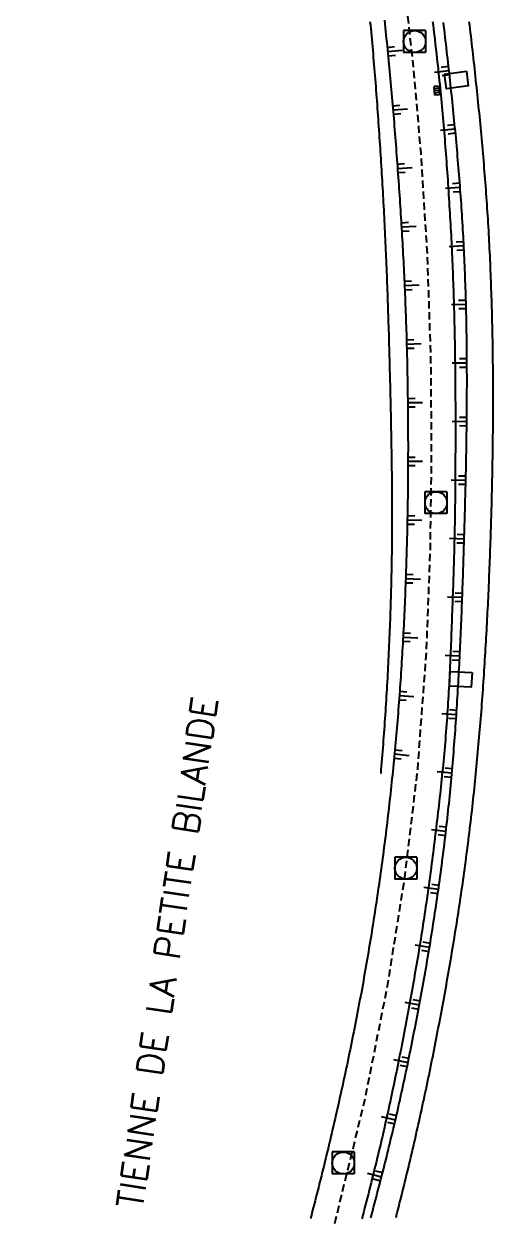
# Model space of a CAD drawing. Header units: millimetres. Extents: x 165003 to 166000, y 157999 to 158715.
# Drawn here: x 165595.6 to 165627.6, y 158553.7 to 158635 of the extents above; entities that cross this region are included whole.
import ezdxf
from ezdxf.enums import TextEntityAlignment as Align

# ---------------------------------------------------------------- set-up
doc = ezdxf.new("R2010")
doc.units = ezdxf.units.MM
doc.linetypes.add('DASHED', pattern=[0.75, 0.5, -0.25])
doc.layers.get('0').update_dxf_attribs({"linetype": 'CONTINUOUS'})
for name, color, linetype in [('W0001', 6, 'DASHED'), ('W0008', 7, 'CONTINUOUS'), ('W0211', 2, 'CONTINUOUS'), ('W0400', 7, 'CONTINUOUS'), ('W0420', 7, 'CONTINUOUS'), ('W0989', 7, 'CONTINUOUS'), ('W1471', 7, 'CONTINUOUS')]:
    doc.layers.add(name, color=color, linetype=linetype)
doc.styles.get("Standard").update_dxf_attribs({"font": 'romans.shx', "width": 0.85})

# ---------------------------------------------------------------- blocks, each defined once
blk = doc.blocks.new('T420')
for p, q in [((0.75, 0.75), (-0.75, 0.75)), ((-0.75, 0.75), (-0.75, -0.75)), ((0.75, 0.75), (0.75, -0.75)), ((0.75, -0.75), (-0.75, -0.75))]:
    blk.add_line(p, q)
blk.add_ellipse((0, 0), major_axis=(-0.53, 0.53), ratio=1, start_param=3.926991, end_param=10.210176)
blk = doc.blocks.new('T400')
for p, q in [((-0.15, 0.3), (0.15, 0.3)), ((-0.15, -0.25), (-0.15, 0.3)), ((-0.15, 0.15), (0.15, 0.15)), ((-0.15, 0), (0.15, 0)), ((0.15, 0.3), (0.15, -0.25)), ((-0.15, -0.15), (0.15, -0.15)), ((-0.15, -0.25), (-0.15, -0.3)), ((-0.15, -0.3), (0.15, -0.3)), ((0.15, -0.3), (0.15, -0.25))]:
    blk.add_line(p, q)
blk = doc.blocks.new('t211o')
at = {"color": 0, "linetype": 'Continuous'}
for p, q in [((0, 1), (0, 0)), ((-0.289, 0.5), (-0.289, 0)), ((0.289, 0.5), (0.289, 0))]:
    blk.add_line(p, q, dxfattribs=at)
blk = doc.blocks.new('T1471')
at = {"color": 0, "linetype": 'Continuous', "flags": 128}
blk.add_lwpolyline([(-0.75, -0.5), (-0.75, 0.5), (0.75, 0.5), (0.75, -0.5), (-0.75, -0.5)], dxfattribs=at)

msp = doc.modelspace()

# ---------------------------------------------------------------- linework, layer by layer
at = {"layer": 'W0001', "flags": 128}
msp.add_lwpolyline([(165511.949, 158355.497), (165533.375, 158372.094), (165541.05, 158378.048), (165544.434, 158380.84), (165546.82, 158383.456), (165548.547, 158385.877), (165550.641, 158389.989), (165552.005, 158393.648), (165553.377, 158397.184), (165555.559, 158402.796), (165558.703, 158410.819), (165564.229, 158424.984), (165571, 158442.304), (165573.877, 158449.374), (165576.168, 158454.572), (165578.47, 158459.486), (165581.186, 158464.77), (165584.439, 158470.597), (165587.298, 158475.535), (165590.197, 158481.268), (165592.209, 158484.43), (165594.531, 158491.537), (165597.731, 158499.619), (165600.385, 158506.27), (165602.594, 158511.84), (165605.927, 158520.303), (165608.45, 158526.787), (165611.548, 158535.548), (165614.036, 158543.438), (165616.787, 158553.045), (165618.861, 158561.561), (165620.409, 158569.347), (165621.592, 158576.759), (165622.465, 158584.102), (165623.07, 158592.245), (165623.331, 158599.13), (165623.419, 158605.56), (165623.373, 158612.004), (165623.143, 158619.089), (165622.695, 158626.214), (165622.2, 158631.931), (165621.651, 158636.829), (165620.983, 158641.905), (165620.211, 158646.884), (165619.034, 158653.267), (165617.851, 158658.835), (165616.225, 158665.518), (165613.565, 158675.904), (165609.961, 158689.729), (165607.132, 158701.652), (165604.417, 158713.914)], dxfattribs=at)
at = {"layer": 'W0008', "flags": 128}
for points in [[(165620.195, 158635.25), (165620.222, 158635.001), (165620.249, 158634.752), (165620.276, 158634.503), (165620.302, 158634.254), (165620.328, 158634.005), (165620.354, 158633.756), (165620.379, 158633.507), (165620.405, 158633.257), (165620.429, 158633.008), (165620.454, 158632.759), (165620.478, 158632.509), (165620.502, 158632.26), (165620.526, 158632.011), (165620.549, 158631.761), (165620.573, 158631.512), (165620.595, 158631.262), (165620.618, 158631.013), (165620.641, 158630.763), (165620.663, 158630.514), (165620.685, 158630.264), (165620.707, 158630.015), (165620.728, 158629.765), (165620.749, 158629.516), (165620.77, 158629.266), (165620.791, 158629.016), (165620.812, 158628.767), (165620.832, 158628.517), (165620.853, 158628.267), (165620.873, 158628.017), (165620.893, 158627.768), (165620.912, 158627.518), (165620.932, 158627.268), (165620.951, 158627.018), (165620.971, 158626.768), (165620.99, 158626.519), (165621.009, 158626.269), (165621.027, 158626.019), (165621.046, 158625.769), (165621.064, 158625.521), (165621.083, 158625.273), (165621.101, 158625.025), (165621.119, 158624.777), (165621.136, 158624.529), (165621.154, 158624.281), (165621.171, 158624.033), (165621.188, 158623.785), (165621.205, 158623.537), (165621.222, 158623.289), (165621.238, 158623.041), (165621.255, 158622.793), (165621.271, 158622.545), (165621.287, 158622.297), (165621.303, 158622.049), (165621.318, 158621.801), (165621.333, 158621.553), (165621.349, 158621.305), (165621.363, 158621.057), (165621.378, 158620.809), (165621.393, 158620.56), (165621.407, 158620.312), (165621.421, 158620.064), (165621.435, 158619.816), (165621.448, 158619.568), (165621.462, 158619.32), (165621.475, 158619.071), (165621.488, 158618.823), (165621.501, 158618.575), (165621.513, 158618.327), (165621.525, 158618.079), (165621.537, 158617.83), (165621.549, 158617.582), (165621.56, 158617.334), (165621.571, 158617.085), (165621.582, 158616.837), (165621.593, 158616.589), (165621.603, 158616.34), (165621.614, 158616.092), (165621.624, 158615.844), (165621.633, 158615.595), (165621.643, 158615.347), (165621.652, 158615.099), (165621.66, 158614.85), (165621.669, 158614.602), (165621.677, 158614.353), (165621.685, 158614.105), (165621.693, 158613.856), (165621.7, 158613.608), (165621.708, 158613.359), (165621.714, 158613.111), (165621.721, 158612.862), (165621.727, 158612.614), (165621.733, 158612.365), (165621.739, 158612.117), (165621.744, 158611.868), (165621.749, 158611.62), (165621.754, 158611.371), (165621.759, 158611.123), (165621.764, 158610.875), (165621.768, 158610.626), (165621.772, 158610.378), (165621.776, 158610.129), (165621.78, 158609.881), (165621.783, 158609.633), (165621.786, 158609.384), (165621.789, 158609.136), (165621.792, 158608.887), (165621.794, 158608.639), (165621.797, 158608.391), (165621.799, 158608.142), (165621.8, 158607.894), (165621.802, 158607.645), (165621.803, 158607.397), (165621.805, 158607.149), (165621.805, 158606.9), (165621.806, 158606.652), (165621.807, 158606.403), (165621.807, 158606.155), (165621.807, 158605.907), (165621.806, 158605.658), (165621.806, 158605.41), (165621.805, 158605.162), (165621.804, 158604.913), (165621.803, 158604.665), (165621.802, 158604.416), (165621.8, 158604.168), (165621.798, 158603.92), (165621.796, 158603.671), (165621.793, 158603.423), (165621.791, 158603.175), (165621.788, 158602.926), (165621.785, 158602.678), (165621.781, 158602.43), (165621.777, 158602.181), (165621.774, 158601.933), (165621.769, 158601.684), (165621.765, 158601.436), (165621.76, 158601.188), (165621.755, 158600.939), (165621.75, 158600.691), (165621.745, 158600.443), (165621.739, 158600.194), (165621.733, 158599.946), (165621.727, 158599.698), (165621.721, 158599.449), (165621.714, 158599.201), (165621.707, 158598.953), (165621.7, 158598.704), (165621.692, 158598.456), (165621.685, 158598.208), (165621.677, 158597.959), (165621.668, 158597.711), (165621.66, 158597.463), (165621.651, 158597.214), (165621.642, 158596.966), (165621.633, 158596.716), (165621.623, 158596.466), (165621.613, 158596.216), (165621.603, 158595.966), (165621.592, 158595.716), (165621.582, 158595.466), (165621.571, 158595.216), (165621.559, 158594.966), (165621.548, 158594.716), (165621.536, 158594.466), (165621.524, 158594.216), (165621.511, 158593.966), (165621.499, 158593.716), (165621.486, 158593.466), (165621.472, 158593.216), (165621.459, 158592.966), (165621.445, 158592.716), (165621.431, 158592.467), (165621.417, 158592.217), (165621.402, 158591.967), (165621.387, 158591.717), (165621.371, 158591.468), (165621.356, 158591.218), (165621.34, 158590.968), (165621.324, 158590.718), (165621.307, 158590.469), (165621.29, 158590.219), (165621.273, 158589.97), (165621.256, 158589.72), (165621.238, 158589.47), (165621.22, 158589.221), (165621.201, 158588.971), (165621.183, 158588.722), (165621.164, 158588.472), (165621.144, 158588.223), (165621.125, 158587.974), (165621.105, 158587.724), (165621.084, 158587.475), (165621.064, 158587.225), (165621.043, 158586.976), (165621.021, 158586.727), (165621, 158586.477), (165620.978, 158586.228), (165620.955, 158585.979), (165620.933, 158585.73), (165620.91, 158585.48), (165620.886, 158585.231), (165620.863, 158584.982), (165620.839, 158584.733), (165620.814, 158584.484), (165620.79, 158584.235), (165620.764, 158583.986), (165620.739, 158583.738), (165620.714, 158583.491), (165620.688, 158583.244), (165620.662, 158582.996), (165620.635, 158582.749), (165620.608, 158582.502), (165620.581, 158582.255), (165620.553, 158582.008), (165620.526, 158581.761), (165620.497, 158581.514), (165620.469, 158581.267), (165620.44, 158581.02), (165620.411, 158580.773), (165620.382, 158580.526), (165620.352, 158580.28), (165620.322, 158580.033), (165620.291, 158579.786), (165620.261, 158579.54), (165620.229, 158579.293), (165620.198, 158579.046), (165620.166, 158578.8), (165620.134, 158578.553), (165620.102, 158578.307), (165620.069, 158578.061), (165620.036, 158577.814), (165620.003, 158577.568), (165619.969, 158577.322), (165619.935, 158577.076), (165619.901, 158576.829), (165619.866, 158576.583), (165619.831, 158576.337), (165619.796, 158576.091), (165619.76, 158575.845), (165619.725, 158575.599), (165619.688, 158575.353), (165619.652, 158575.108), (165619.615, 158574.862), (165619.578, 158574.616), (165619.54, 158574.37), (165619.502, 158574.125), (165619.464, 158573.879), (165619.425, 158573.634), (165619.387, 158573.388), (165619.347, 158573.142), (165619.308, 158572.897), (165619.268, 158572.652), (165619.228, 158572.406), (165619.188, 158572.161), (165619.147, 158571.916), (165619.106, 158571.67), (165619.064, 158571.425), (165619.022, 158571.177), (165618.979, 158570.929), (165618.936, 158570.681), (165618.893, 158570.432), (165618.849, 158570.184), (165618.805, 158569.936), (165618.761, 158569.689), (165618.716, 158569.441), (165618.671, 158569.193), (165618.625, 158568.945), (165618.579, 158568.698), (165618.533, 158568.45), (165618.487, 158568.203), (165618.44, 158567.955), (165618.393, 158567.708), (165618.345, 158567.461), (165618.298, 158567.214), (165618.25, 158566.966), (165618.201, 158566.719), (165618.152, 158566.472), (165618.103, 158566.225), (165618.054, 158565.979), (165618.004, 158565.732), (165617.954, 158565.485), (165617.904, 158565.238), (165617.853, 158564.992), (165617.802, 158564.745), (165617.751, 158564.499), (165617.7, 158564.252), (165617.648, 158564.006), (165617.596, 158563.76), (165617.543, 158563.513), (165617.49, 158563.267), (165617.437, 158563.021), (165617.384, 158562.775), (165617.33, 158562.529), (165617.277, 158562.283), (165617.222, 158562.037), (165617.168, 158561.791), (165617.113, 158561.546), (165617.058, 158561.3), (165617.003, 158561.054), (165616.947, 158560.809), (165616.891, 158560.563), (165616.835, 158560.318), (165616.779, 158560.072), (165616.722, 158559.827), (165616.665, 158559.581), (165616.608, 158559.336), (165616.551, 158559.091), (165616.493, 158558.846), (165616.435, 158558.601), (165616.377, 158558.357), (165616.318, 158558.112), (165616.26, 158557.868), (165616.201, 158557.624), (165616.141, 158557.38), (165616.081, 158557.136), (165616.021, 158556.892), (165615.961, 158556.648), (165615.901, 158556.404), (165615.84, 158556.16), (165615.778, 158555.917), (165615.717, 158555.673), (165615.655, 158555.429), (165615.593, 158555.186), (165615.531, 158554.943), (165615.469, 158554.699), (165615.406, 158554.456), (165615.343, 158554.213), (165615.279, 158553.97), (165615.216, 158553.727), (165615.152, 158553.484)], [(165623.486, 158635.174), (165623.515, 158634.926), (165623.544, 158634.677), (165623.573, 158634.429), (165623.603, 158634.177), (165623.632, 158633.925), (165623.661, 158633.672), (165623.69, 158633.42), (165623.719, 158633.168), (165623.748, 158632.916), (165623.776, 158632.663), (165623.804, 158632.411), (165623.832, 158632.159), (165623.86, 158631.906), (165623.887, 158631.654), (165623.914, 158631.401), (165623.941, 158631.149), (165623.967, 158630.896), (165623.993, 158630.644), (165624.018, 158630.391), (165624.044, 158630.139), (165624.068, 158629.886), (165624.093, 158629.633), (165624.117, 158629.38), (165624.14, 158629.128), (165624.163, 158628.875), (165624.185, 158628.622), (165624.207, 158628.369), (165624.228, 158628.116), (165624.249, 158627.863), (165624.269, 158627.612), (165624.289, 158627.362), (165624.309, 158627.111), (165624.328, 158626.861), (165624.348, 158626.61), (165624.367, 158626.36), (165624.386, 158626.109), (165624.404, 158625.859), (165624.423, 158625.608), (165624.441, 158625.357), (165624.459, 158625.107), (165624.476, 158624.856), (165624.494, 158624.606), (165624.511, 158624.355), (165624.528, 158624.104), (165624.545, 158623.854), (165624.561, 158623.603), (165624.577, 158623.352), (165624.593, 158623.101), (165624.609, 158622.851), (165624.624, 158622.6), (165624.639, 158622.349), (165624.654, 158622.098), (165624.669, 158621.848), (165624.683, 158621.597), (165624.697, 158621.346), (165624.711, 158621.095), (165624.724, 158620.844), (165624.738, 158620.593), (165624.751, 158620.343), (165624.763, 158620.092), (165624.776, 158619.841), (165624.788, 158619.59), (165624.799, 158619.339), (165624.811, 158619.088), (165624.822, 158618.837), (165624.833, 158618.586), (165624.843, 158618.335), (165624.854, 158618.084), (165624.864, 158617.833), (165624.873, 158617.582), (165624.882, 158617.33), (165624.891, 158617.079), (165624.9, 158616.828), (165624.908, 158616.579), (165624.916, 158616.33), (165624.924, 158616.08), (165624.931, 158615.831), (165624.938, 158615.582), (165624.945, 158615.333), (165624.952, 158615.084), (165624.958, 158614.834), (165624.964, 158614.585), (165624.97, 158614.336), (165624.975, 158614.087), (165624.98, 158613.837), (165624.985, 158613.588), (165624.99, 158613.339), (165624.994, 158613.09), (165624.998, 158612.84), (165625.002, 158612.591), (165625.006, 158612.342), (165625.009, 158612.093), (165625.012, 158611.843), (165625.015, 158611.594), (165625.018, 158611.345), (165625.021, 158611.096), (165625.023, 158610.846), (165625.025, 158610.597), (165625.027, 158610.348), (165625.029, 158610.098), (165625.031, 158609.849), (165625.032, 158609.6), (165625.033, 158609.351), (165625.034, 158609.101), (165625.035, 158608.852), (165625.036, 158608.603), (165625.036, 158608.353), (165625.037, 158608.104), (165625.037, 158607.855), (165625.037, 158607.606), (165625.037, 158607.356), (165625.037, 158607.107), (165625.037, 158606.858), (165625.036, 158606.608), (165625.036, 158606.359), (165625.035, 158606.11), (165625.034, 158605.861), (165625.033, 158605.611), (165625.032, 158605.362), (165625.031, 158605.113), (165625.03, 158604.863), (165625.028, 158604.614), (165625.027, 158604.365), (165625.026, 158604.115), (165625.024, 158603.866), (165625.022, 158603.617), (165625.021, 158603.368), (165625.019, 158603.118), (165625.017, 158602.87), (165625.015, 158602.622), (165625.012, 158602.374), (165625.009, 158602.126), (165625.006, 158601.878), (165625.002, 158601.629), (165624.999, 158601.381), (165624.995, 158601.133), (165624.99, 158600.885), (165624.985, 158600.637), (165624.981, 158600.389), (165624.975, 158600.141), (165624.97, 158599.893), (165624.964, 158599.645), (165624.958, 158599.397), (165624.952, 158599.148), (165624.945, 158598.9), (165624.938, 158598.652), (165624.931, 158598.404), (165624.924, 158598.156), (165624.917, 158597.908), (165624.909, 158597.66), (165624.901, 158597.412), (165624.893, 158597.164), (165624.885, 158596.916), (165624.876, 158596.668), (165624.868, 158596.42), (165624.859, 158596.172), (165624.85, 158595.923), (165624.841, 158595.673), (165624.832, 158595.423), (165624.823, 158595.174), (165624.814, 158594.924), (165624.805, 158594.675), (165624.796, 158594.425), (165624.787, 158594.176), (165624.777, 158593.926), (165624.768, 158593.677), (165624.758, 158593.427), (165624.749, 158593.178), (165624.739, 158592.928), (165624.729, 158592.679), (165624.719, 158592.429), (165624.708, 158592.18), (165624.698, 158591.93), (165624.687, 158591.681), (165624.676, 158591.431), (165624.664, 158591.182), (165624.653, 158590.932), (165624.641, 158590.683), (165624.628, 158590.433), (165624.616, 158590.184), (165624.603, 158589.935), (165624.589, 158589.685), (165624.575, 158589.436), (165624.561, 158589.187), (165624.546, 158588.938), (165624.531, 158588.688), (165624.516, 158588.439), (165624.5, 158588.19), (165624.483, 158587.941), (165624.466, 158587.691), (165624.448, 158587.442), (165624.43, 158587.193), (165624.412, 158586.944), (165624.392, 158586.695), (165624.372, 158586.444), (165624.352, 158586.194), (165624.331, 158585.943), (165624.309, 158585.693), (165624.287, 158585.442), (165624.265, 158585.192), (165624.242, 158584.941), (165624.218, 158584.691), (165624.194, 158584.441), (165624.17, 158584.191), (165624.145, 158583.94), (165624.12, 158583.69), (165624.095, 158583.44), (165624.069, 158583.19), (165624.043, 158582.94), (165624.016, 158582.69), (165623.989, 158582.44), (165623.961, 158582.19), (165623.934, 158581.94), (165623.905, 158581.691), (165623.877, 158581.441), (165623.848, 158581.191), (165623.819, 158580.941), (165623.79, 158580.692), (165623.76, 158580.442), (165623.73, 158580.192), (165623.7, 158579.943), (165623.669, 158579.693), (165623.638, 158579.444), (165623.607, 158579.194), (165623.576, 158578.945), (165623.545, 158578.695), (165623.513, 158578.446), (165623.481, 158578.196), (165623.449, 158577.947), (165623.417, 158577.698), (165623.385, 158577.452), (165623.352, 158577.206), (165623.319, 158576.96), (165623.286, 158576.714), (165623.253, 158576.469), (165623.219, 158576.223), (165623.185, 158575.978), (165623.15, 158575.732), (165623.115, 158575.486), (165623.08, 158575.241), (165623.045, 158574.996), (165623.009, 158574.75), (165622.973, 158574.505), (165622.936, 158574.26), (165622.899, 158574.015), (165622.862, 158573.77), (165622.824, 158573.525), (165622.786, 158573.28), (165622.748, 158573.035), (165622.709, 158572.79), (165622.67, 158572.545), (165622.631, 158572.3), (165622.591, 158572.055), (165622.551, 158571.811), (165622.511, 158571.566), (165622.47, 158571.321), (165622.428, 158571.077), (165622.387, 158570.832), (165622.345, 158570.588), (165622.303, 158570.344), (165622.26, 158570.098), (165622.217, 158569.853), (165622.174, 158569.608), (165622.13, 158569.362), (165622.087, 158569.117), (165622.043, 158568.872), (165621.999, 158568.627), (165621.954, 158568.382), (165621.91, 158568.137), (165621.865, 158567.892), (165621.82, 158567.647), (165621.775, 158567.402), (165621.729, 158567.158), (165621.683, 158566.913), (165621.637, 158566.668), (165621.591, 158566.423), (165621.544, 158566.179), (165621.497, 158565.934), (165621.45, 158565.69), (165621.402, 158565.445), (165621.355, 158565.201), (165621.307, 158564.957), (165621.258, 158564.712), (165621.21, 158564.468), (165621.161, 158564.224), (165621.112, 158563.98), (165621.062, 158563.736), (165621.013, 158563.492), (165620.963, 158563.248), (165620.912, 158563.004), (165620.861, 158562.76), (165620.81, 158562.517), (165620.759, 158562.273), (165620.708, 158562.029), (165620.656, 158561.786), (165620.603, 158561.542), (165620.551, 158561.299), (165620.498, 158561.055), (165620.445, 158560.812), (165620.391, 158560.569), (165620.337, 158560.326), (165620.282, 158560.08), (165620.227, 158559.834), (165620.171, 158559.588), (165620.115, 158559.343), (165620.058, 158559.097), (165620.001, 158558.852), (165619.944, 158558.607), (165619.886, 158558.362), (165619.828, 158558.117), (165619.769, 158557.872), (165619.71, 158557.627), (165619.651, 158557.382), (165619.591, 158557.137), (165619.531, 158556.893), (165619.471, 158556.648), (165619.41, 158556.404), (165619.349, 158556.159), (165619.288, 158555.915), (165619.226, 158555.671), (165619.164, 158555.427), (165619.102, 158555.183), (165619.039, 158554.939), (165618.976, 158554.695), (165618.913, 158554.451), (165618.85, 158554.207), (165618.786, 158553.963), (165618.722, 158553.72), (165618.658, 158553.476)]]:
    msp.add_lwpolyline(points, dxfattribs=at)
at = {"layer": 'W0211', "flags": 128}
for points in [[(165619.213, 158635.175), (165619.238, 158634.929), (165619.262, 158634.682), (165619.285, 158634.436), (165619.308, 158634.189), (165619.331, 158633.943), (165619.354, 158633.696), (165619.376, 158633.45), (165619.398, 158633.203), (165619.42, 158632.956), (165619.441, 158632.709), (165619.462, 158632.463), (165619.483, 158632.216), (165619.504, 158631.969), (165619.524, 158631.722), (165619.544, 158631.476), (165619.563, 158631.229), (165619.583, 158630.982), (165619.602, 158630.735), (165619.621, 158630.488), (165619.64, 158630.241), (165619.659, 158629.994), (165619.677, 158629.747), (165619.695, 158629.5), (165619.713, 158629.253), (165619.731, 158629.006), (165619.748, 158628.759), (165619.766, 158628.512), (165619.783, 158628.265), (165619.8, 158628.018), (165619.817, 158627.771), (165619.834, 158627.524), (165619.85, 158627.277), (165619.867, 158627.029), (165619.883, 158626.782), (165619.9, 158626.535), (165619.916, 158626.288), (165619.932, 158626.041), (165619.948, 158625.792), (165619.964, 158625.544), (165619.979, 158625.295), (165619.994, 158625.047), (165620.009, 158624.798), (165620.024, 158624.55), (165620.039, 158624.301), (165620.053, 158624.053), (165620.068, 158623.804), (165620.082, 158623.556), (165620.096, 158623.307), (165620.109, 158623.058), (165620.123, 158622.81), (165620.136, 158622.561), (165620.149, 158622.313), (165620.162, 158622.064), (165620.174, 158621.815), (165620.187, 158621.567), (165620.199, 158621.318), (165620.211, 158621.069), (165620.223, 158620.821), (165620.235, 158620.572), (165620.246, 158620.323), (165620.258, 158620.075), (165620.269, 158619.826), (165620.28, 158619.577), (165620.291, 158619.329), (165620.301, 158619.08), (165620.312, 158618.831), (165620.322, 158618.583), (165620.332, 158618.334), (165620.342, 158618.085), (165620.352, 158617.836), (165620.361, 158617.588), (165620.371, 158617.339), (165620.38, 158617.09), (165620.389, 158616.841), (165620.398, 158616.592), (165620.407, 158616.344), (165620.416, 158616.095), (165620.425, 158615.846), (165620.433, 158615.597), (165620.441, 158615.348), (165620.449, 158615.1), (165620.457, 158614.851), (165620.465, 158614.602), (165620.473, 158614.353), (165620.481, 158614.104), (165620.488, 158613.855), (165620.495, 158613.607), (165620.503, 158613.358), (165620.51, 158613.109), (165620.517, 158612.86), (165620.523, 158612.611), (165620.53, 158612.362), (165620.537, 158612.113), (165620.543, 158611.864), (165620.549, 158611.616), (165620.556, 158611.366), (165620.562, 158611.116), (165620.568, 158610.866), (165620.574, 158610.616), (165620.58, 158610.366), (165620.586, 158610.116), (165620.592, 158609.867), (165620.598, 158609.617), (165620.604, 158609.367), (165620.61, 158609.117), (165620.615, 158608.867), (165620.621, 158608.617), (165620.626, 158608.367), (165620.632, 158608.117), (165620.637, 158607.868), (165620.642, 158607.618), (165620.647, 158607.368), (165620.651, 158607.118), (165620.656, 158606.868), (165620.661, 158606.618), (165620.665, 158606.368), (165620.669, 158606.118), (165620.673, 158605.869), (165620.677, 158605.619), (165620.68, 158605.369), (165620.684, 158605.119), (165620.687, 158604.869), (165620.69, 158604.619), (165620.693, 158604.369), (165620.696, 158604.119), (165620.698, 158603.869), (165620.7, 158603.62), (165620.702, 158603.37), (165620.704, 158603.12), (165620.706, 158602.87), (165620.707, 158602.62), (165620.708, 158602.37), (165620.709, 158602.12), (165620.709, 158601.87), (165620.71, 158601.62), (165620.71, 158601.37), (165620.709, 158601.121), (165620.709, 158600.871), (165620.708, 158600.621), (165620.707, 158600.371), (165620.705, 158600.121), (165620.703, 158599.871), (165620.701, 158599.621), (165620.699, 158599.371), (165620.696, 158599.121), (165620.693, 158598.871), (165620.689, 158598.621), (165620.686, 158598.371), (165620.681, 158598.121), (165620.677, 158597.871), (165620.672, 158597.622), (165620.667, 158597.372), (165620.661, 158597.122), (165620.655, 158596.871), (165620.649, 158596.62), (165620.642, 158596.37), (165620.636, 158596.119), (165620.628, 158595.868), (165620.621, 158595.618), (165620.613, 158595.367), (165620.605, 158595.117), (165620.597, 158594.866), (165620.588, 158594.616), (165620.58, 158594.365), (165620.57, 158594.115), (165620.561, 158593.864), (165620.551, 158593.614), (165620.541, 158593.363), (165620.531, 158593.113), (165620.52, 158592.862), (165620.509, 158592.612), (165620.498, 158592.361), (165620.486, 158592.111), (165620.475, 158591.861), (165620.463, 158591.61), (165620.45, 158591.36), (165620.438, 158591.11), (165620.425, 158590.859), (165620.411, 158590.609), (165620.398, 158590.359), (165620.384, 158590.109), (165620.37, 158589.858), (165620.355, 158589.608), (165620.341, 158589.358), (165620.326, 158589.108), (165620.31, 158588.858), (165620.295, 158588.608), (165620.279, 158588.357), (165620.263, 158588.107), (165620.246, 158587.857), (165620.229, 158587.607), (165620.212, 158587.357), (165620.195, 158587.107), (165620.177, 158586.857), (165620.159, 158586.607), (165620.141, 158586.357), (165620.123, 158586.107), (165620.104, 158585.857), (165620.085, 158585.607), (165620.065, 158585.357), (165620.046, 158585.107), (165620.026, 158584.857), (165620.005, 158584.607), (165619.985, 158584.357), (165619.964, 158584.107), (165619.943, 158583.858)], [(165620.988, 158553.56), (165621.05, 158553.802), (165621.111, 158554.044), (165621.173, 158554.285), (165621.234, 158554.527), (165621.294, 158554.769), (165621.355, 158555.011), (165621.415, 158555.253), (165621.475, 158555.495), (165621.535, 158555.738), (165621.594, 158555.98), (165621.653, 158556.222), (165621.712, 158556.465), (165621.77, 158556.707), (165621.829, 158556.95), (165621.886, 158557.192), (165621.944, 158557.435), (165622.001, 158557.678), (165622.058, 158557.921), (165622.115, 158558.164), (165622.172, 158558.407), (165622.228, 158558.65), (165622.284, 158558.893), (165622.339, 158559.136), (165622.395, 158559.379), (165622.45, 158559.623), (165622.504, 158559.866), (165622.559, 158560.11), (165622.613, 158560.353), (165622.667, 158560.597), (165622.72, 158560.841), (165622.773, 158561.084), (165622.826, 158561.328), (165622.879, 158561.572), (165622.931, 158561.816), (165622.983, 158562.06), (165623.035, 158562.304), (165623.086, 158562.549), (165623.137, 158562.793), (165623.188, 158563.037), (165623.238, 158563.282), (165623.288, 158563.527), (165623.339, 158563.773), (165623.388, 158564.019), (165623.438, 158564.264), (165623.488, 158564.51), (165623.537, 158564.756), (165623.586, 158565.001), (165623.634, 158565.247), (165623.683, 158565.493), (165623.731, 158565.739), (165623.779, 158565.985), (165623.826, 158566.231), (165623.874, 158566.477), (165623.921, 158566.723), (165623.968, 158566.969), (165624.014, 158567.215), (165624.061, 158567.461), (165624.107, 158567.707), (165624.152, 158567.954), (165624.198, 158568.2), (165624.243, 158568.446), (165624.288, 158568.693), (165624.333, 158568.939), (165624.377, 158569.186), (165624.421, 158569.432), (165624.465, 158569.679), (165624.509, 158569.925), (165624.552, 158570.172), (165624.595, 158570.419), (165624.638, 158570.666), (165624.68, 158570.912), (165624.722, 158571.159), (165624.764, 158571.406), (165624.805, 158571.653), (165624.847, 158571.9), (165624.887, 158572.147), (165624.928, 158572.394), (165624.968, 158572.642), (165625.008, 158572.889), (165625.048, 158573.136), (165625.087, 158573.383), (165625.126, 158573.631), (165625.165, 158573.878), (165625.203, 158574.126), (165625.241, 158574.373), (165625.279, 158574.621), (165625.317, 158574.869), (165625.354, 158575.116), (165625.39, 158575.364), (165625.427, 158575.612), (165625.463, 158575.86), (165625.499, 158576.108), (165625.534, 158576.356), (165625.569, 158576.604), (165625.604, 158576.852), (165625.638, 158577.1), (165625.673, 158577.348), (165625.706, 158577.596), (165625.74, 158577.844), (165625.773, 158578.093), (165625.805, 158578.341), (165625.838, 158578.59), (165625.87, 158578.838), (165625.901, 158579.087), (165625.933, 158579.336), (165625.963, 158579.584), (165625.994, 158579.833), (165626.024, 158580.082), (165626.054, 158580.331), (165626.083, 158580.58), (165626.113, 158580.83), (165626.141, 158581.08), (165626.17, 158581.33), (165626.198, 158581.58), (165626.226, 158581.83), (165626.253, 158582.081), (165626.28, 158582.331), (165626.307, 158582.581), (165626.333, 158582.831), (165626.359, 158583.082), (165626.385, 158583.332), (165626.41, 158583.582), (165626.435, 158583.833), (165626.46, 158584.083), (165626.484, 158584.333), (165626.508, 158584.584), (165626.532, 158584.834), (165626.555, 158585.085), (165626.578, 158585.335), (165626.601, 158585.586), (165626.623, 158585.836), (165626.645, 158586.087), (165626.667, 158586.337), (165626.688, 158586.588), (165626.71, 158586.839), (165626.73, 158587.089), (165626.751, 158587.34), (165626.771, 158587.591), (165626.791, 158587.841), (165626.811, 158588.092), (165626.83, 158588.343), (165626.849, 158588.594), (165626.868, 158588.845), (165626.886, 158589.095), (165626.904, 158589.346), (165626.922, 158589.597), (165626.94, 158589.848), (165626.957, 158590.099), (165626.974, 158590.35), (165626.991, 158590.601), (165627.008, 158590.852), (165627.024, 158591.103), (165627.04, 158591.354), (165627.056, 158591.605), (165627.071, 158591.856), (165627.086, 158592.107), (165627.101, 158592.358), (165627.116, 158592.609), (165627.131, 158592.86), (165627.145, 158593.111), (165627.159, 158593.362), (165627.173, 158593.614), (165627.186, 158593.865), (165627.199, 158594.116), (165627.212, 158594.367), (165627.225, 158594.618), (165627.238, 158594.87), (165627.25, 158595.121), (165627.262, 158595.372), (165627.274, 158595.623), (165627.286, 158595.875), (165627.297, 158596.126), (165627.308, 158596.377), (165627.319, 158596.629), (165627.33, 158596.88), (165627.341, 158597.132), (165627.351, 158597.383), (165627.361, 158597.634), (165627.371, 158597.886), (165627.381, 158598.137), (165627.39, 158598.389), (165627.4, 158598.64), (165627.409, 158598.892), (165627.418, 158599.143), (165627.427, 158599.395), (165627.435, 158599.646), (165627.444, 158599.897), (165627.452, 158600.147), (165627.46, 158600.397), (165627.468, 158600.648), (165627.475, 158600.898), (165627.483, 158601.149), (165627.49, 158601.399), (165627.497, 158601.649), (165627.504, 158601.9), (165627.511, 158602.15), (165627.518, 158602.401), (165627.524, 158602.651), (165627.53, 158602.901), (165627.536, 158603.152), (165627.542, 158603.402), (165627.547, 158603.653), (165627.552, 158603.903), (165627.558, 158604.153), (165627.562, 158604.404), (165627.567, 158604.654), (165627.572, 158604.905), (165627.576, 158605.155), (165627.58, 158605.405), (165627.584, 158605.656), (165627.587, 158605.906), (165627.591, 158606.157), (165627.594, 158606.407), (165627.597, 158606.657), (165627.599, 158606.908), (165627.602, 158607.158), (165627.604, 158607.408), (165627.606, 158607.659), (165627.607, 158607.909), (165627.609, 158608.16), (165627.61, 158608.41), (165627.611, 158608.66), (165627.612, 158608.911), (165627.612, 158609.161), (165627.612, 158609.412), (165627.612, 158609.662), (165627.612, 158609.912), (165627.611, 158610.163), (165627.61, 158610.413), (165627.609, 158610.663), (165627.608, 158610.914), (165627.606, 158611.164), (165627.604, 158611.415), (165627.602, 158611.665), (165627.6, 158611.915), (165627.597, 158612.166), (165627.594, 158612.416), (165627.59, 158612.666), (165627.587, 158612.917), (165627.583, 158613.167), (165627.579, 158613.418), (165627.574, 158613.668), (165627.569, 158613.918), (165627.564, 158614.169), (165627.559, 158614.419), (165627.553, 158614.669), (165627.547, 158614.92), (165627.541, 158615.17), (165627.535, 158615.42), (165627.528, 158615.671), (165627.52, 158615.921), (165627.513, 158616.172), (165627.505, 158616.422), (165627.497, 158616.672), (165627.488, 158616.923), (165627.48, 158617.173), (165627.471, 158617.423), (165627.461, 158617.674), (165627.451, 158617.924), (165627.441, 158618.174), (165627.431, 158618.425), (165627.42, 158618.675), (165627.409, 158618.925), (165627.398, 158619.176), (165627.386, 158619.426), (165627.374, 158619.676), (165627.361, 158619.927), (165627.348, 158620.178), (165627.335, 158620.428), (165627.321, 158620.679), (165627.307, 158620.929), (165627.293, 158621.179), (165627.278, 158621.43), (165627.262, 158621.68), (165627.247, 158621.93), (165627.23, 158622.181), (165627.214, 158622.431), (165627.197, 158622.681), (165627.18, 158622.931), (165627.162, 158623.181), (165627.145, 158623.431), (165627.126, 158623.682), (165627.108, 158623.932), (165627.089, 158624.182), (165627.069, 158624.431), (165627.05, 158624.681), (165627.03, 158624.931), (165627.01, 158625.181), (165626.989, 158625.431), (165626.968, 158625.681), (165626.947, 158625.931), (165626.925, 158626.18), (165626.904, 158626.43), (165626.881, 158626.68), (165626.859, 158626.929), (165626.836, 158627.179), (165626.813, 158627.429), (165626.79, 158627.678), (165626.767, 158627.928), (165626.743, 158628.177), (165626.719, 158628.427), (165626.694, 158628.676), (165626.67, 158628.926), (165626.645, 158629.175), (165626.62, 158629.424), (165626.594, 158629.674), (165626.569, 158629.923), (165626.543, 158630.173), (165626.517, 158630.422), (165626.491, 158630.671), (165626.464, 158630.92), (165626.438, 158631.17), (165626.411, 158631.419), (165626.384, 158631.668), (165626.356, 158631.917), (165626.329, 158632.166), (165626.301, 158632.416), (165626.273, 158632.665), (165626.245, 158632.914), (165626.217, 158633.163), (165626.188, 158633.412), (165626.16, 158633.661), (165626.131, 158633.91), (165626.102, 158634.159), (165626.073, 158634.408), (165626.044, 158634.657), (165626.015, 158634.906), (165625.985, 158635.155)], [(165619.271, 158553.539), (165619.335, 158553.779), (165619.399, 158554.019), (165619.463, 158554.26), (165619.526, 158554.5), (165619.59, 158554.741), (165619.653, 158554.981), (165619.715, 158555.222), (165619.778, 158555.462), (165619.84, 158555.703), (165619.902, 158555.944), (165619.964, 158556.184), (165620.026, 158556.425), (165620.087, 158556.666), (165620.148, 158556.907), (165620.208, 158557.148), (165620.269, 158557.39), (165620.329, 158557.631), (165620.388, 158557.872), (165620.448, 158558.114), (165620.507, 158558.355), (165620.566, 158558.597), (165620.624, 158558.838), (165620.682, 158559.08), (165620.74, 158559.322), (165620.797, 158559.564), (165620.854, 158559.806), (165620.911, 158560.048), (165620.968, 158560.29), (165621.024, 158560.533), (165621.079, 158560.775), (165621.134, 158561.017), (165621.189, 158561.26), (165621.244, 158561.503), (165621.298, 158561.746), (165621.351, 158561.988), (165621.405, 158562.231), (165621.458, 158562.475), (165621.51, 158562.718), (165621.562, 158562.961), (165621.614, 158563.204), (165621.665, 158563.448), (165621.716, 158563.694), (165621.767, 158563.941), (165621.818, 158564.187), (165621.869, 158564.434), (165621.919, 158564.681), (165621.969, 158564.927), (165622.019, 158565.174), (165622.068, 158565.421), (165622.117, 158565.668), (165622.166, 158565.914), (165622.215, 158566.161), (165622.263, 158566.408), (165622.311, 158566.655), (165622.359, 158566.902), (165622.406, 158567.149), (165622.453, 158567.397), (165622.5, 158567.644), (165622.547, 158567.891), (165622.593, 158568.138), (165622.639, 158568.386), (165622.685, 158568.633), (165622.73, 158568.88), (165622.775, 158569.128), (165622.819, 158569.376), (165622.864, 158569.623), (165622.908, 158569.871), (165622.952, 158570.118), (165622.995, 158570.366), (165623.038, 158570.614), (165623.081, 158570.862), (165623.123, 158571.11), (165623.165, 158571.358), (165623.207, 158571.606), (165623.248, 158571.854), (165623.289, 158572.102), (165623.33, 158572.35), (165623.37, 158572.599), (165623.41, 158572.847), (165623.45, 158573.095), (165623.489, 158573.344), (165623.528, 158573.592), (165623.567, 158573.841), (165623.605, 158574.089), (165623.643, 158574.338), (165623.681, 158574.587), (165623.718, 158574.835), (165623.755, 158575.084), (165623.791, 158575.333), (165623.827, 158575.582), (165623.863, 158575.831), (165623.898, 158576.08), (165623.933, 158576.329), (165623.968, 158576.578), (165624.002, 158576.828), (165624.036, 158577.077), (165624.069, 158577.326), (165624.102, 158577.576), (165624.135, 158577.825), (165624.167, 158578.075), (165624.199, 158578.325), (165624.231, 158578.574), (165624.262, 158578.824), (165624.292, 158579.074), (165624.323, 158579.324), (165624.353, 158579.574), (165624.382, 158579.824), (165624.411, 158580.074), (165624.44, 158580.324), (165624.468, 158580.574), (165624.496, 158580.823), (165624.523, 158581.072), (165624.55, 158581.321), (165624.576, 158581.571), (165624.602, 158581.82), (165624.628, 158582.069), (165624.653, 158582.318), (165624.677, 158582.567), (165624.701, 158582.817), (165624.725, 158583.066), (165624.748, 158583.315), (165624.771, 158583.564), (165624.794, 158583.814), (165624.816, 158584.063), (165624.838, 158584.313), (165624.859, 158584.562), (165624.88, 158584.811), (165624.901, 158585.061), (165624.921, 158585.31), (165624.941, 158585.56), (165624.96, 158585.809), (165624.98, 158586.059), (165624.998, 158586.309), (165625.017, 158586.558), (165625.035, 158586.808), (165625.053, 158587.057), (165625.07, 158587.307), (165625.087, 158587.557), (165625.104, 158587.806), (165625.121, 158588.056), (165625.137, 158588.306), (165625.153, 158588.556), (165625.168, 158588.805), (165625.184, 158589.055), (165625.199, 158589.305), (165625.213, 158589.555), (165625.228, 158589.805), (165625.242, 158590.055), (165625.256, 158590.304), (165625.27, 158590.554), (165625.283, 158590.804), (165625.296, 158591.054), (165625.309, 158591.304), (165625.322, 158591.554), (165625.334, 158591.804), (165625.346, 158592.054), (165625.358, 158592.304), (165625.37, 158592.554), (165625.382, 158592.804), (165625.393, 158593.054), (165625.404, 158593.304), (165625.415, 158593.554), (165625.426, 158593.804), (165625.436, 158594.054), (165625.447, 158594.304), (165625.457, 158594.554), (165625.467, 158594.805), (165625.477, 158595.055), (165625.486, 158595.305), (165625.496, 158595.555), (165625.505, 158595.805), (165625.514, 158596.055), (165625.523, 158596.306), (165625.532, 158596.556), (165625.541, 158596.806), (165625.55, 158597.056), (165625.558, 158597.306), (165625.567, 158597.556), (165625.575, 158597.807), (165625.583, 158598.057), (165625.592, 158598.307), (165625.6, 158598.557), (165625.608, 158598.808), (165625.615, 158599.058), (165625.623, 158599.308), (165625.631, 158599.558), (165625.638, 158599.808), (165625.646, 158600.057), (165625.653, 158600.306), (165625.661, 158600.555), (165625.668, 158600.804), (165625.675, 158601.054), (165625.682, 158601.303), (165625.689, 158601.552), (165625.696, 158601.801), (165625.702, 158602.05), (165625.709, 158602.299), (165625.715, 158602.549), (165625.722, 158602.798), (165625.728, 158603.047), (165625.734, 158603.296), (165625.74, 158603.545), (165625.745, 158603.795), (165625.751, 158604.044), (165625.756, 158604.293), (165625.761, 158604.542), (165625.767, 158604.791), (165625.771, 158605.041), (165625.776, 158605.29), (165625.781, 158605.539), (165625.785, 158605.788), (165625.789, 158606.037), (165625.793, 158606.286), (165625.797, 158606.536), (165625.801, 158606.785), (165625.804, 158607.034), (165625.807, 158607.283), (165625.81, 158607.532), (165625.813, 158607.782), (165625.816, 158608.031), (165625.818, 158608.28), (165625.82, 158608.529), (165625.822, 158608.778), (165625.824, 158609.028), (165625.825, 158609.277), (165625.827, 158609.526), (165625.828, 158609.775), (165625.828, 158610.024), (165625.829, 158610.273), (165625.829, 158610.523), (165625.829, 158610.772), (165625.829, 158611.021), (165625.828, 158611.27), (165625.827, 158611.519), (165625.826, 158611.769), (165625.825, 158612.018), (165625.823, 158612.267), (165625.821, 158612.516), (165625.819, 158612.765), (165625.816, 158613.015), (165625.813, 158613.264), (165625.81, 158613.513), (165625.807, 158613.762), (165625.803, 158614.011), (165625.799, 158614.261), (165625.794, 158614.51), (165625.79, 158614.759), (165625.785, 158615.008), (165625.779, 158615.257), (165625.773, 158615.506), (165625.767, 158615.756), (165625.761, 158616.005), (165625.754, 158616.254), (165625.747, 158616.503), (165625.74, 158616.752), (165625.732, 158617.002), (165625.724, 158617.251), (165625.715, 158617.5), (165625.706, 158617.749), (165625.697, 158617.998), (165625.687, 158618.248), (165625.677, 158618.497), (165625.667, 158618.746), (165625.656, 158618.995), (165625.645, 158619.244), (165625.633, 158619.493), (165625.621, 158619.742), (165625.608, 158619.991), (165625.596, 158620.239), (165625.582, 158620.488), (165625.568, 158620.736), (165625.554, 158620.985), (165625.54, 158621.233), (165625.525, 158621.481), (165625.509, 158621.73), (165625.494, 158621.978), (165625.478, 158622.226), (165625.461, 158622.474), (165625.444, 158622.722), (165625.427, 158622.971), (165625.409, 158623.219), (165625.391, 158623.467), (165625.373, 158623.715), (165625.354, 158623.963), (165625.335, 158624.211), (165625.315, 158624.459), (165625.296, 158624.706), (165625.276, 158624.954), (165625.255, 158625.202), (165625.234, 158625.45), (165625.213, 158625.698), (165625.192, 158625.945), (165625.17, 158626.193), (165625.148, 158626.441), (165625.126, 158626.688), (165625.103, 158626.936), (165625.08, 158627.184), (165625.057, 158627.431), (165625.034, 158627.679), (165625.01, 158627.926), (165624.986, 158628.174), (165624.962, 158628.421), (165624.937, 158628.668), (165624.913, 158628.916), (165624.888, 158629.163), (165624.862, 158629.411), (165624.837, 158629.658), (165624.811, 158629.905), (165624.785, 158630.153), (165624.759, 158630.4), (165624.733, 158630.647), (165624.706, 158630.894), (165624.679, 158631.142), (165624.652, 158631.389), (165624.625, 158631.636), (165624.598, 158631.883), (165624.57, 158632.13), (165624.542, 158632.377), (165624.514, 158632.624), (165624.486, 158632.871), (165624.458, 158633.119), (165624.429, 158633.366), (165624.401, 158633.613), (165624.372, 158633.86), (165624.343, 158634.107), (165624.314, 158634.354), (165624.285, 158634.601), (165624.255, 158634.848), (165624.226, 158635.095)]]:
    msp.add_lwpolyline(points, dxfattribs=at)

# ---------------------------------------------------------------- block references
at = {"layer": 'W0211'}
for p, rotation in [((165620.421, 158633.093), 275.6919163892076), ((165624.604, 158631.829), 96.32890669271924), ((165620.784, 158629.109), 274.7792184276771), ((165625.017, 158627.85), 95.47429848662819), ((165621.094, 158625.121), 274.1558267605125), ((165625.361, 158623.865), 94.32067237725998), ((165621.359, 158621.13), 273.4417455494166), ((165625.614, 158619.873), 92.86940000726892), ((165621.569, 158617.136), 272.5822034222969), ((165625.764, 158615.876), 91.47422242923449), ((165621.714, 158613.138), 271.5775792265684), ((165625.825, 158611.877), 90.32313437334786), ((165621.789, 158609.139), 270.6835181323115), ((165625.814, 158607.877), 89.405956069298), ((165621.805, 158605.139), 269.7727864968368), ((165625.747, 158603.877), 88.72315247356032), ((165621.759, 158601.14), 268.8666745544061), ((165625.641, 158599.879), 88.27467998657755), ((165621.648, 158597.141), 267.9135805980571), ((165625.508, 158595.881), 87.88964145978494), ((165621.469, 158593.145), 266.8959941688126), ((165625.338, 158591.884), 87.20701900801866), ((165621.215, 158589.153), 265.7811978522577), ((165625.11, 158587.891), 86.2189513140068), ((165620.88, 158585.167), 264.5697738037198), ((165624.802, 158583.903), 84.92598981199893), ((165624.394, 158579.924), 83.3638369241041), ((165623.881, 158575.957), 81.92534720021985), ((165623.273, 158572.004), 80.60845984686716), ((165622.579, 158568.064), 79.41474958190139), ((165621.808, 158564.139), 78.34508256050172), ((165620.954, 158560.232), 76.90127355947831), ((165620.005, 158556.346), 75.68218574997445)]:
    msp.add_blockref('t211o', p, dxfattribs=dict(at, rotation=rotation))
at = {"layer": 'W0400', "rotation": 185.7763539759375}
msp.add_blockref('T400', (165623.765, 158630.45), dxfattribs=at)
at = {"layer": 'W0420'}
for p in [(165622.259, 158633.801), (165623.715, 158602.337), (165621.661, 158577.394), (165617.395, 158557.28)]:
    msp.add_blockref('T420', p, dxfattribs=at)
at = {"layer": 'W1471'}
for p, rotation in [((165625.109, 158631.175), 187.540274527858), ((165625.399, 158590.285), 177.0869051613365)]:
    msp.add_blockref('T1471', p, dxfattribs=dict(at, rotation=rotation))

# ---------------------------------------------------------------- texts
at = {"layer": 'W0989'}
msp.add_text('TIENNE DE LA PETITE BILANDE', height=1.75, rotation=81.58701, dxfattribs=at).set_placement((165605.4, 158571.652), align=Align.MIDDLE)

doc.saveas('drawing.dxf')
